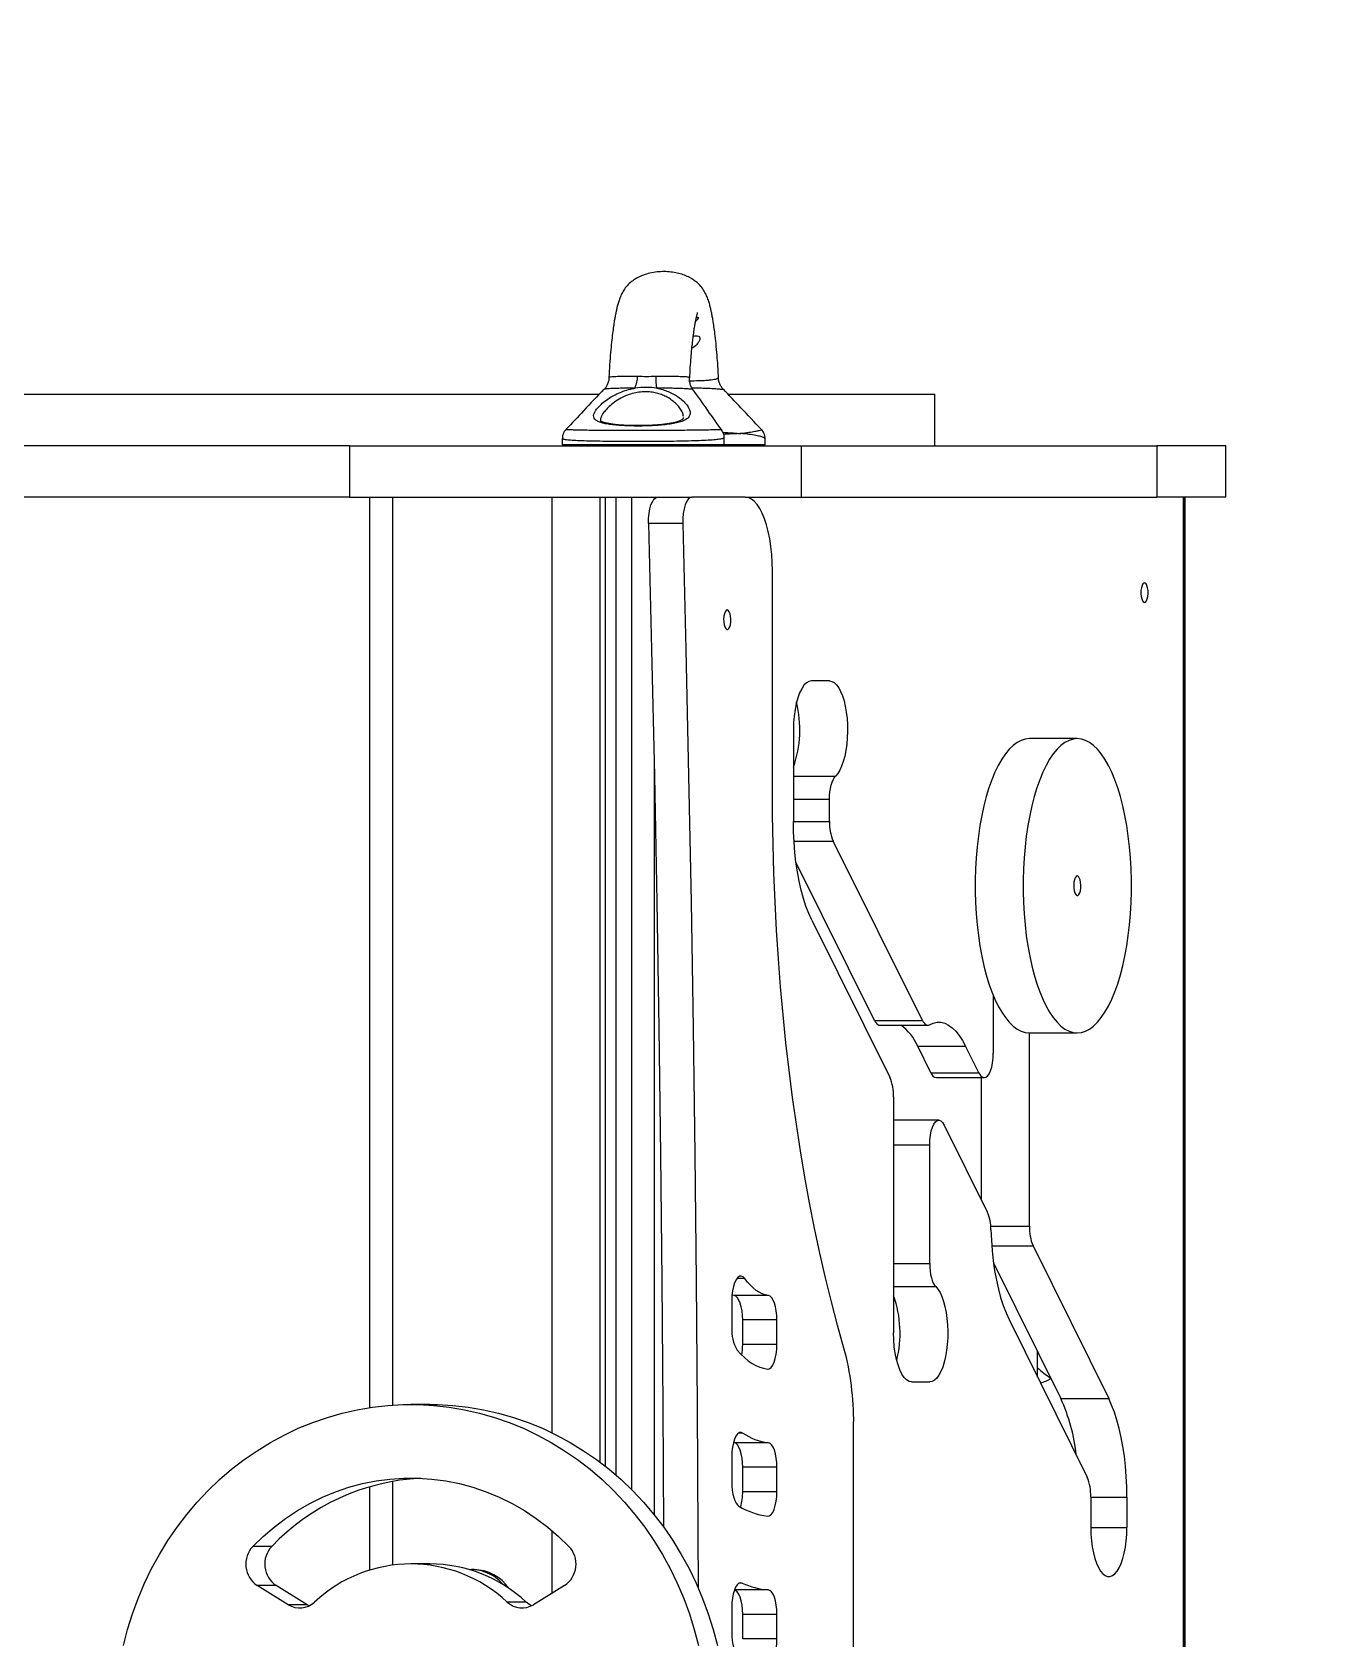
# Model space of a CAD drawing. Header units: millimetres. Extents: x -2996 to 3159, y -4250 to 2544.
# Drawn here: x 1172 to 1698, y 428 to 1083 of the extents above; entities that cross this region are included whole.
import ezdxf

# ---------------------------------------------------------------- set-up
doc = ezdxf.new("R2010")
doc.units = ezdxf.units.MM
doc.linetypes.add('HIDDEN', pattern=[1.905, 1.27, -0.635])
doc.layers.add('DIKOM_ЗОНА', color=90, linetype='Continuous')
doc.layers.add('DIKOM_ОБЪЕКТ', color=7, linetype='Continuous')

# ---------------------------------------------------------------- blocks, each defined once
blk = doc.blocks.new('A$C4cc95459')
for p, q in [((1868.09, 2296.07), (1868.09, 2296.04)), ((1588.22, 2289.42), (1831.43, 2289.42)), ((1833.33, 2291.41), (1833.28, 2291.4)), ((1869.49, 2291.36), (1869.47, 2291.37)), ((1881.84, 2291.42), (1881.87, 2291.41)), ((1883.93, 2289.42), (1968.14, 2289.42)), ((1968.14, 2268.42), (1968.14, 2289.42)), ((1865.72, 2279.74), (1865.7, 2279.94)), ((1729.55, 2268.42), (1560.3, 2268.42)), ((1729.55, 2268.42), (1729.55, 2247.42)), ((1729.55, 2268.42), (1913.72, 2268.42)), ((1816.26, 2271.35), (1816.26, 2268.92)), ((1816.26, 2268.92), (1882.26, 2268.92)), ((1882.26, 2268.92), (1882.26, 2271.75)), ((1882.26, 2268.92), (1898.97, 2268.92)), ((1898.97, 2268.92), (1898.97, 2271.36)), ((1913.72, 2268.42), (1913.72, 2247.42)), ((1913.72, 2268.42), (2058.69, 2268.42)), ((2058.69, 2268.42), (2058.69, 2247.42)), ((2086.77, 2268.42), (2058.69, 2268.42)), ((2086.77, 2247.42), (2086.77, 2268.42)), ((1729.55, 2247.42), (1560.3, 2247.42)), ((1729.55, 2247.42), (1857.22, 2247.42)), ((1737.61, 2247.42), (1737.61, 1876.14)), ((1747.09, 2247.42), (1747.09, 1877.17)), ((1812.17, 1865.82), (1812.17, 2247.42)), ((1831.64, 2247.42), (1831.64, 1853.88)), ((1833.73, 2247.42), (1833.73, 1852.27)), ((1838.15, 2247.42), (1838.15, 1848.61)), ((1844.66, 1842.55), (1844.66, 2247.42)), ((1853.75, 2247.42), (1853.75, 2246.69)), ((1857.22, 2247.42), (1869.07, 2247.42)), ((1890.88, 2247.42), (1869.07, 2247.42)), ((1890.88, 2247.42), (1913.72, 2247.42)), ((1913.72, 2247.42), (2058.69, 2247.42)), ((2086.77, 2247.42), (2058.69, 2247.42)), ((2069.45, 1247.42), (2069.45, 2247.42)), ((2069.94, 1247.42), (2069.94, 2247.42)), ((2070.19, 1247.42), (2070.19, 2247.42)), ((1865.39, 2236.72), (1851.45, 2236.72)), ((1901.92, 2129.29), (1901.92, 2217.42)), ((1925.2, 2172.49), (1917.84, 2172.49)), ((1910.48, 2152.49), (1910.48, 2115.18)), ((2026.21, 2148.94), (2006.69, 2148.94)), ((1853.75, 2137.55), (1853.75, 1832.4)), ((1910.48, 2133.64), (1927.65, 2133.64)), ((1910.48, 2124.21), (1925.2, 2124.21)), ((1925.2, 2115.18), (1925.2, 2124.21)), ((1910.48, 2115.18), (1925.2, 2115.18)), ((1910.72, 2107.14), (1926.69, 2107.14)), ((1963.07, 2034.05), (1926.69, 2107.14)), ((1943.54, 2034.05), (1911.55, 2098.33)), ((1917.94, 2074.98), (1949.84, 2010.88)), ((1991.97, 2044.22), (1991.97, 2020.69)), ((1943.54, 2034.05), (1963.07, 2034.05)), ((1945.73, 2032.09), (1965.25, 2032.09)), ((2006.69, 2028.94), (2026.21, 2028.94)), ((2006.69, 1950.12), (2006.69, 2028.94)), ((1961.18, 2023.49), (1980.7, 2023.49)), ((1966.57, 2012.65), (1961.18, 2023.49)), ((1986.1, 2012.65), (1980.7, 2023.49)), ((1966.57, 2012.65), (1986.1, 2012.65)), ((1968.76, 2010.69), (1988.28, 2010.69)), ((1987.16, 1960.76), (1987.16, 2010.69)), ((1951.33, 2002.84), (1951.33, 1906.61)), ((1969.73, 1993.34), (1951.33, 1993.34)), ((1971.92, 1991.38), (1989.53, 1956)), ((1951.33, 1983.34), (1966.05, 1983.34)), ((1966.05, 1934.9), (1966.05, 1983.34)), ((1990.94, 1950.12), (2006.69, 1950.12)), ((1991.34, 1942.1), (2008.17, 1942.1)), ((2008.17, 1942.1), (2039.01, 1879.85)), ((1951.33, 1934.9), (1966.05, 1934.9)), ((1992.05, 1935.22), (2019.48, 1879.85)), ((1890.69, 1928.74), (1887.4, 1928.74)), ((1886.33, 1921.85), (1885.45, 1922.02)), ((1900.28, 1921.85), (1886.33, 1921.85)), ((1951.33, 1925.47), (1968.51, 1925.47)), ((1885.36, 1919.8), (1885.36, 1908.76)), ((1903.76, 1911.86), (1889.82, 1911.86)), ((1889.82, 1901.85), (1889.82, 1911.86)), ((1903.76, 1901.85), (1903.76, 1911.86)), ((1998.4, 1912), (2030.23, 1847.75)), ((1903.76, 1901.85), (1889.82, 1901.85)), ((2010, 1888.58), (2010, 1898.99)), ((1958.69, 1886.61), (1966.05, 1886.61)), ((1762.28, 1877.42), (1754.55, 1877.42)), ((2019.48, 1879.85), (2039.01, 1879.85)), ((1935.05, 1625.36), (1935.05, 1869.48)), ((1886.26, 1861.83), (1886.04, 1861.85)), ((1900.21, 1861.83), (1886.26, 1861.83)), ((1889.93, 1865.75), (1888.15, 1865.75)), ((1885.36, 1856.05), (1885.36, 1845.73)), ((1903.76, 1851.83), (1889.82, 1851.83)), ((1889.82, 1841.85), (1889.82, 1851.83)), ((1903.76, 1841.85), (1903.76, 1851.83)), ((1737.61, 1843.84), (1737.61, 1809.81)), ((1747.09, 1846.08), (1747.09, 1811.92)), ((1903.76, 1841.85), (1889.82, 1841.85)), ((2031.71, 1839.7), (2031.7, 1827.26)), ((2031.71, 1839.61), (2046.43, 1839.61)), ((2046.43, 1839.61), (2046.42, 1827.17)), ((1812.17, 1800.52), (1812.17, 1825.89)), ((2031.7, 1827.17), (2046.42, 1827.17)), ((1697.84, 1819.51), (1690.11, 1819.51)), ((1762.28, 1812.42), (1754.55, 1812.42)), ((1780.31, 1810.05), (1779.21, 1810.05)), ((1704.58, 1795.76), (1691.9, 1803.64)), ((1699.63, 1803.64), (1691.9, 1803.64)), ((1712.31, 1795.76), (1699.63, 1803.64)), ((1817.19, 1803.64), (1804.51, 1795.76)), ((1889.66, 1804.57), (1888.42, 1804.57)), ((1712.31, 1795.76), (1704.58, 1795.76)), ((1713.1, 1795.33), (1712.31, 1795.76)), ((1801.55, 1796.82), (1793.82, 1796.82)), ((1900.17, 1801.82), (1886.45, 1801.82)), ((1885.36, 1794.71), (1885.36, 1784.57)), ((1903.76, 1791.82), (1889.82, 1791.82)), ((1889.82, 1781.82), (1889.82, 1791.82)), ((1903.76, 1781.82), (1903.76, 1791.82)), ((1903.76, 1781.82), (1889.82, 1781.82))]:
    blk.add_line(p, q)
at = {"flags": 128}
for points in [[(1851.45, 2236.72), (1851.47, 2238.77), (1851.65, 2240.76), (1851.97, 2242.6), (1852.43, 2244.24), (1852.99, 2245.58), (1853.65, 2246.59), (1854.37, 2247.21), (1855.12, 2247.42)], [(1869.07, 2247.42), (1868.32, 2247.21), (1867.6, 2246.59), (1866.94, 2245.58), (1866.37, 2244.24), (1865.92, 2242.6), (1865.6, 2240.76), (1865.42, 2238.77), (1865.39, 2236.72)], [(1901.92, 2217.42), (1901.86, 2220.78), (1901.65, 2224.09), (1901.3, 2227.33), (1900.83, 2230.43), (1900.23, 2233.38), (1899.52, 2236.12), (1898.69, 2238.63), (1897.77, 2240.87), (1896.76, 2242.82), (1895.67, 2244.45), (1894.53, 2245.73), (1893.34, 2246.67), (1892.12, 2247.23), (1890.88, 2247.42)], [(1851.45, 2236.72), (1852.7, 2185.28), (1853.82, 2133.83), (1854.8, 2082.35), (1855.64, 2030.85), (1856.34, 1979.34), (1856.89, 1927.81), (1857.31, 1876.28), (1857.58, 1827.38)], [(1865.39, 2236.72), (1866.65, 2185.28), (1867.77, 2133.83), (1868.75, 2082.35), (1869.58, 2030.85), (1870.28, 1979.34), (1870.84, 1927.81), (1871.26, 1876.28), (1871.54, 1824.74), (1871.62, 1802.84)], [(2053.62, 2204.42), (2054.05, 2204.6), (2054.45, 2205.11), (2054.77, 2205.92), (2054.99, 2206.96), (2055.09, 2208.12), (2055.05, 2209.31), (2054.89, 2210.42), (2054.62, 2211.35), (2054.26, 2212.02), (2053.84, 2212.37), (2053.4, 2212.37), (2052.98, 2212.02), (2052.62, 2211.35), (2052.34, 2210.42), (2052.18, 2209.31), (2052.15, 2208.12), (2052.25, 2206.96), (2052.47, 2205.92), (2052.79, 2205.11), (2053.18, 2204.6), (2053.62, 2204.42)], [(1883.52, 2201.42), (1883.09, 2201.24), (1882.69, 2200.72), (1882.37, 2199.91), (1882.15, 2198.88), (1882.05, 2197.72), (1882.08, 2196.53), (1882.24, 2195.42), (1882.52, 2194.49), (1882.88, 2193.81), (1883.3, 2193.46), (1883.74, 2193.46), (1884.16, 2193.81), (1884.52, 2194.49), (1884.8, 2195.42), (1884.96, 2196.53), (1884.99, 2197.72), (1884.89, 2198.88), (1884.67, 2199.91), (1884.35, 2200.72), (1883.95, 2201.24), (1883.52, 2201.42)], [(1917.84, 2172.49), (1916.79, 2172.29), (1915.76, 2171.68), (1914.78, 2170.69), (1913.86, 2169.32), (1913.02, 2167.61), (1912.27, 2165.59), (1911.64, 2163.31), (1911.14, 2160.8), (1910.77, 2158.13), (1910.55, 2155.34), (1910.48, 2152.49)], [(1925.2, 2172.49), (1926.18, 2172.31), (1927.14, 2171.78), (1928.07, 2170.91), (1928.94, 2169.71), (1929.75, 2168.21), (1930.48, 2166.42), (1931.12, 2164.39), (1931.65, 2162.14), (1932.06, 2159.73), (1932.36, 2157.18), (1932.52, 2154.55), (1932.56, 2151.89), (1932.46, 2149.23), (1932.24, 2146.64), (1931.89, 2144.15), (1931.42, 2141.8), (1930.84, 2139.65), (1930.16, 2137.72), (1929.4, 2136.06), (1928.55, 2134.69), (1927.65, 2133.64)], [(2006.69, 2148.94), (2005, 2148.76), (2003.32, 2148.23), (2001.66, 2147.36), (2000.03, 2146.14), (1998.43, 2144.59), (1996.89, 2142.71), (1995.4, 2140.51), (1993.98, 2138.01), (1992.64, 2135.23), (1991.37, 2132.17), (1990.2, 2128.86), (1989.12, 2125.31), (1988.15, 2121.55), (1987.29, 2117.6), (1986.54, 2113.48), (1985.9, 2109.22), (1985.39, 2104.84), (1985.01, 2100.36), (1984.75, 2095.82), (1984.62, 2091.24), (1984.62, 2086.64), (1984.75, 2082.06), (1985.01, 2077.51), (1985.39, 2073.04), (1985.9, 2068.66), (1986.54, 2064.39), (1987.29, 2060.27), (1988.15, 2056.32), (1989.12, 2052.56), (1990.2, 2049.02), (1991.37, 2045.71), (1992.64, 2042.65), (1993.98, 2039.86), (1995.4, 2037.36), (1996.89, 2035.17), (1998.43, 2033.29), (2000.03, 2031.73), (2001.66, 2030.52), (2003.32, 2029.64), (2005, 2029.11), (2006.69, 2028.94)], [(2026.21, 2148.94), (2024.52, 2148.76), (2022.84, 2148.23), (2021.18, 2147.36), (2019.55, 2146.14), (2017.96, 2144.59), (2016.42, 2142.71), (2014.93, 2140.51), (2013.51, 2138.01), (2012.16, 2135.23), (2010.9, 2132.17), (2009.73, 2128.86), (2008.65, 2125.31), (2007.68, 2121.55), (2006.81, 2117.6), (2006.06, 2113.48), (2005.43, 2109.22), (2004.92, 2104.84), (2004.53, 2100.36), (2004.28, 2095.82), (2004.15, 2091.24), (2004.15, 2086.64), (2004.28, 2082.06), (2004.53, 2077.51), (2004.92, 2073.04), (2005.43, 2068.66), (2006.06, 2064.39), (2006.81, 2060.27), (2007.68, 2056.32), (2008.65, 2052.56), (2009.73, 2049.02), (2010.9, 2045.71), (2012.16, 2042.65), (2013.51, 2039.86), (2014.93, 2037.36), (2016.42, 2035.17), (2017.96, 2033.29), (2019.55, 2031.73), (2021.18, 2030.52), (2022.84, 2029.64), (2024.52, 2029.11), (2026.21, 2028.94), (2027.91, 2029.11), (2029.59, 2029.64), (2031.25, 2030.52), (2032.88, 2031.73), (2034.47, 2033.29), (2036.01, 2035.17), (2037.5, 2037.36), (2038.92, 2039.86), (2040.27, 2042.65), (2041.53, 2045.71), (2042.7, 2049.02), (2043.78, 2052.56), (2044.75, 2056.32), (2045.62, 2060.27), (2046.37, 2064.39), (2047, 2068.66), (2047.51, 2073.04), (2047.9, 2077.51), (2048.15, 2082.06), (2048.28, 2086.64), (2048.28, 2091.24), (2048.15, 2095.82), (2047.9, 2100.36), (2047.51, 2104.84), (2047, 2109.22), (2046.37, 2113.48), (2045.62, 2117.6), (2044.75, 2121.55), (2043.78, 2125.31), (2042.7, 2128.86), (2041.53, 2132.17), (2040.27, 2135.23), (2038.92, 2138.01), (2037.5, 2140.51), (2036.01, 2142.71), (2034.47, 2144.59), (2032.88, 2146.14), (2031.25, 2147.36), (2029.59, 2148.23), (2027.91, 2148.76), (2026.21, 2148.94)], [(1925.2, 2124.21), (1925.24, 2125.74), (1925.37, 2127.24), (1925.58, 2128.66), (1925.87, 2129.98), (1926.24, 2131.17), (1926.66, 2132.18), (1927.14, 2133.01), (1927.65, 2133.64)], [(1931.11, 1900.41), (1928.49, 1909.75), (1925.98, 1919.32), (1923.58, 1929.1), (1921.3, 1939.08), (1919.13, 1949.26), (1917.09, 1959.61), (1915.17, 1970.14), (1913.37, 1980.83), (1911.7, 1991.66), (1910.15, 2002.64), (1908.74, 2013.74), (1907.45, 2024.96), (1906.3, 2036.29), (1905.28, 2047.7), (1904.39, 2059.21), (1903.64, 2070.78), (1903.02, 2082.41), (1902.54, 2094.09), (1902.2, 2105.8), (1901.99, 2117.54), (1901.92, 2129.29)], [(1917.94, 2074.98), (1916.72, 2077.65), (1915.59, 2080.58), (1914.56, 2083.77), (1913.63, 2087.18), (1912.81, 2090.8), (1912.11, 2094.59), (1911.53, 2098.52), (1911.07, 2102.58), (1910.74, 2106.73), (1910.54, 2110.94), (1910.48, 2115.18)], [(2026.21, 2092.94), (2025.78, 2092.76), (2025.39, 2092.24), (2025.06, 2091.43), (2024.84, 2090.4), (2024.75, 2089.24), (2024.78, 2088.05), (2024.94, 2086.94), (2025.21, 2086.01), (2025.58, 2085.33), (2026, 2084.98), (2026.43, 2084.98), (2026.85, 2085.33), (2027.22, 2086.01), (2027.49, 2086.94), (2027.65, 2088.05), (2027.68, 2089.24), (2027.59, 2090.4), (2027.37, 2091.43), (2027.04, 2092.24), (2026.65, 2092.76), (2026.21, 2092.94)], [(1943.54, 2034.05), (1943.86, 2033.48), (1944.2, 2032.99), (1944.56, 2032.61), (1944.94, 2032.33), (1945.32, 2032.16), (1945.7, 2032.09), (1945.73, 2032.09)], [(1963.07, 2034.05), (1963.39, 2033.48), (1963.73, 2032.99), (1964.09, 2032.61), (1964.46, 2032.33), (1964.84, 2032.16), (1965.23, 2032.09), (1965.61, 2032.14), (1966, 2032.3)], [(1966, 2032.3), (1967.53, 2032.97), (1969.07, 2033.3), (1970.62, 2033.27), (1972.17, 2032.88), (1973.7, 2032.15), (1975.19, 2031.07), (1976.66, 2029.65), (1978.07, 2027.91), (1979.42, 2025.85), (1980.7, 2023.49)], [(1986.1, 2012.65), (1986.73, 2011.63), (1987.43, 2010.97), (1988.16, 2010.7), (1988.89, 2010.83), (1989.6, 2011.36), (1990.26, 2012.26), (1990.84, 2013.5), (1991.32, 2015.03), (1991.67, 2016.79), (1991.89, 2018.7), (1991.97, 2020.69)], [(1966.05, 1983.34), (1966.13, 1985.33), (1966.35, 1987.25), (1966.7, 1989), (1967.18, 1990.53), (1967.76, 1991.77), (1968.41, 1992.68), (1969.13, 1993.2), (1969.86, 1993.34), (1970.59, 1993.07), (1971.29, 1992.41), (1971.92, 1991.38)], [(1991.01, 1948.66), (1991.19, 1944.38), (1991.51, 1940.15), (1991.95, 1936.02), (1992.53, 1932), (1993.23, 1928.14), (1994.05, 1924.45), (1994.98, 1920.97), (1996.02, 1917.72), (1997.16, 1914.72), (1998.4, 1912)], [(1966.05, 1934.9), (1966.1, 1933.36), (1966.23, 1931.87), (1966.44, 1930.44), (1966.73, 1929.12), (1967.09, 1927.94), (1967.51, 1926.92), (1967.99, 1926.09), (1968.51, 1925.47)], [(1890.69, 1928.74), (1889.99, 1929.46), (1889.25, 1929.78), (1888.5, 1929.69), (1887.78, 1929.19), (1887.11, 1928.3), (1886.51, 1927.07), (1886.02, 1925.53), (1885.66, 1923.75), (1885.44, 1921.82), (1885.36, 1919.8)], [(1900.28, 1921.85), (1899.04, 1922.12), (1897.8, 1922.56), (1896.57, 1923.17), (1895.35, 1923.95), (1894.15, 1924.91), (1892.98, 1926.02), (1891.82, 1927.3), (1890.69, 1928.74)], [(1889.82, 1911.86), (1889.75, 1913.75), (1889.56, 1915.57), (1889.24, 1917.25), (1888.81, 1918.74), (1888.28, 1919.99), (1887.68, 1920.94), (1887.02, 1921.57), (1886.33, 1921.85)], [(1903.76, 1911.86), (1903.7, 1913.75), (1903.5, 1915.57), (1903.19, 1917.25), (1902.76, 1918.74), (1902.23, 1919.99), (1901.63, 1920.94), (1900.97, 1921.57), (1900.28, 1921.85)], [(1968.51, 1925.47), (1969.41, 1924.41), (1970.25, 1923.04), (1971.02, 1921.38), (1971.7, 1919.46), (1972.28, 1917.3), (1972.74, 1914.96), (1973.09, 1912.47), (1973.32, 1909.87), (1973.41, 1907.22), (1973.38, 1904.55), (1973.21, 1901.92), (1972.92, 1899.38), (1972.5, 1896.96), (1971.97, 1894.72), (1971.34, 1892.69), (1970.61, 1890.9), (1969.8, 1889.39), (1968.92, 1888.19), (1967.99, 1887.32), (1967.03, 1886.79), (1966.05, 1886.61)], [(1899.93, 1891.86), (1900.67, 1891.98), (1901.38, 1892.5), (1902.05, 1893.4), (1902.63, 1894.64), (1903.11, 1896.17), (1903.47, 1897.93), (1903.69, 1899.85), (1903.76, 1901.85)], [(1958.69, 1886.61), (1957.64, 1886.82), (1956.62, 1887.42), (1955.63, 1888.42), (1954.71, 1889.79), (1953.87, 1891.5), (1953.13, 1893.52), (1952.5, 1895.8), (1951.99, 1898.3), (1951.63, 1900.98), (1951.4, 1903.77), (1951.33, 1906.61)], [(1887.57, 1899.59), (1889.05, 1897.95), (1890.55, 1896.5), (1892.08, 1895.25), (1893.62, 1894.18), (1895.18, 1893.3), (1896.75, 1892.63), (1898.34, 1892.15), (1899.93, 1891.86)], [(1637.33, 1779.16), (1639.02, 1785.66), (1641.02, 1792.06), (1643.33, 1798.33), (1645.94, 1804.47), (1648.84, 1810.46), (1652.02, 1816.28), (1655.48, 1821.91), (1659.21, 1827.34), (1663.2, 1832.55), (1667.43, 1837.53), (1671.9, 1842.28), (1676.58, 1846.76), (1681.48, 1850.98), (1686.58, 1854.92), (1691.86, 1858.57), (1697.31, 1861.92), (1702.91, 1864.96), (1708.65, 1867.68), (1714.52, 1870.08), (1720.49, 1872.15), (1726.56, 1873.88), (1732.7, 1875.28), (1738.9, 1876.32), (1745.14, 1877.02), (1751.41, 1877.37), (1757.68, 1877.37), (1763.95, 1877.02), (1770.19, 1876.32), (1776.39, 1875.28), (1782.53, 1873.88), (1788.6, 1872.15), (1794.57, 1870.08), (1800.44, 1867.68), (1806.18, 1864.96), (1811.78, 1861.92), (1817.23, 1858.57), (1822.51, 1854.92), (1827.61, 1850.98), (1832.51, 1846.76), (1837.2, 1842.28), (1841.66, 1837.53), (1845.9, 1832.55), (1849.88, 1827.34), (1853.61, 1821.91), (1857.07, 1816.28), (1860.26, 1810.46), (1863.16, 1804.47), (1865.76, 1798.33), (1868.07, 1792.06), (1870.07, 1785.66), (1871.76, 1779.16)], [(1762.28, 1877.42), (1765.41, 1877.37), (1771.68, 1877.02), (1777.92, 1876.32), (1784.12, 1875.28), (1790.26, 1873.88), (1796.33, 1872.15), (1802.3, 1870.08), (1808.17, 1867.68), (1813.91, 1864.96), (1819.51, 1861.92), (1824.96, 1858.57), (1830.24, 1854.92), (1835.34, 1850.98), (1840.24, 1846.76), (1844.93, 1842.28), (1849.39, 1837.53), (1853.63, 1832.55), (1857.61, 1827.34), (1861.34, 1821.91), (1864.8, 1816.28), (1867.99, 1810.46), (1870.89, 1804.47), (1873.49, 1798.33), (1875.8, 1792.06), (1877.8, 1785.66), (1879.49, 1779.16)], [(2046.43, 1839.61), (2046.37, 1843.85), (2046.18, 1848.06), (2045.85, 1852.21), (2045.4, 1856.27), (2044.82, 1860.21), (2044.12, 1864), (2043.3, 1867.62), (2042.38, 1871.04), (2041.35, 1874.23), (2040.22, 1877.18), (2039.01, 1879.85)], [(1889.93, 1865.75), (1889.2, 1866.04), (1888.46, 1865.92), (1887.74, 1865.41), (1887.08, 1864.51), (1886.5, 1863.27), (1886.01, 1861.74), (1885.66, 1859.98), (1885.44, 1858.05), (1885.36, 1856.05)], [(1889.82, 1851.83), (1889.75, 1853.74), (1889.55, 1855.58), (1889.22, 1857.28), (1888.78, 1858.78), (1888.25, 1860.03), (1887.63, 1860.97), (1886.96, 1861.58), (1886.26, 1861.83)], [(1903.76, 1851.83), (1903.7, 1853.74), (1903.5, 1855.58), (1903.17, 1857.28), (1902.73, 1858.78), (1902.19, 1860.03), (1901.58, 1860.97), (1900.91, 1861.58), (1900.21, 1861.83)], [(1690.11, 1819.51), (1694.33, 1823.61), (1698.78, 1827.44), (1703.44, 1830.96), (1708.29, 1834.17), (1713.32, 1837.05), (1718.5, 1839.6), (1723.81, 1841.8), (1729.24, 1843.64), (1734.76, 1845.13), (1740.36, 1846.25), (1746.02, 1847), (1751.7, 1847.37), (1757.39, 1847.37), (1763.08, 1847), (1768.73, 1846.25), (1774.33, 1845.13), (1779.85, 1843.64), (1785.28, 1841.8), (1790.6, 1839.6), (1795.78, 1837.05), (1800.8, 1834.17), (1805.65, 1830.96), (1810.31, 1827.44), (1814.76, 1823.61), (1818.99, 1819.51)], [(1885.36, 1845.73), (1885.41, 1844.04), (1885.57, 1842.4), (1885.83, 1840.86), (1886.18, 1839.45), (1886.61, 1838.23), (1887.11, 1837.22), (1887.66, 1836.46), (1888.26, 1835.96)], [(1899.92, 1831.86), (1900.66, 1831.98), (1901.38, 1832.49), (1902.05, 1833.39), (1902.63, 1834.63), (1903.11, 1836.16), (1903.47, 1837.92), (1903.69, 1839.85), (1903.76, 1841.85)], [(2031.7, 1827.26), (2031.77, 1824.54), (2031.97, 1821.86), (2032.3, 1819.29), (2032.76, 1816.86), (2033.34, 1814.63), (2034.03, 1812.63), (2034.8, 1810.9), (2035.66, 1809.48), (2036.58, 1808.38), (2037.55, 1807.64), (2038.54, 1807.26), (2039.55, 1807.26), (2040.54, 1807.62), (2041.51, 1808.35), (2042.43, 1809.44), (2043.29, 1810.85), (2044.07, 1812.57), (2044.76, 1814.56), (2045.34, 1816.78), (2045.81, 1819.2), (2046.15, 1821.77), (2046.35, 1824.45), (2046.42, 1827.17)], [(1889.66, 1804.57), (1888.95, 1804.71), (1888.24, 1804.47), (1887.57, 1803.88), (1886.95, 1802.94), (1886.41, 1801.69), (1885.96, 1800.19), (1885.63, 1798.48), (1885.43, 1796.63), (1885.36, 1794.71)], [(1803.73, 1795.33), (1802.7, 1795.92), (1801.55, 1796.82)], [(1889.82, 1791.82), (1889.75, 1793.74), (1889.55, 1795.59), (1889.22, 1797.3), (1888.77, 1798.81), (1888.23, 1800.05), (1887.61, 1800.99), (1886.93, 1801.59), (1886.44, 1801.79)], [(1903.76, 1791.82), (1903.7, 1793.74), (1903.49, 1795.59), (1903.16, 1797.3), (1902.72, 1798.81), (1902.17, 1800.05), (1901.55, 1800.99), (1900.88, 1801.59), (1900.17, 1801.82)], [(1885.36, 1784.57), (1885.42, 1782.81), (1885.59, 1781.11), (1885.86, 1779.52), (1886.24, 1778.08), (1886.7, 1776.85), (1887.24, 1775.85), (1887.83, 1775.13), (1888.46, 1774.69)], [(1900, 1771.82), (1900.73, 1771.98), (1901.43, 1772.52), (1902.09, 1773.43), (1902.66, 1774.67), (1903.13, 1776.19), (1903.48, 1777.94), (1903.69, 1779.84), (1903.76, 1781.82)]]:
    blk.add_lwpolyline(points, dxfattribs=at)
for centre, radius, start, end in [((1833.28, 2297.56), 13.78, 335.67564, 356.60931), ((1894.91, 2297.02), 40.53, 180.39433, 187.28326), ((1816.76, 2268.92), 0.5, 180, 270), ((1881.76, 2268.92), 0.5, 270, 0), ((1898.47, 2268.92), 0.5, 270, 0), ((1867.2, 2152.67), 45.91, 340.47959, 13.97531), ((1944.37, 2114.58), 19.18, 178.20313, 202.82403), ((1941.9, 2015.08), 21.03, 23.56987, 54.00972), ((1969.17, 2013.35), 2.69, 195.01612, 261.29576), ((1932.16, 2003.44), 19.18, 358.2031, 22.82399), ((1972.55, 1948.75), 18.47, 359.71274, 23.12229), ((2025.89, 1949.53), 19.21, 178.21782, 202.75179), ((1908.06, 1906.43), 45.91, 346.0243, 19.52075), ((1901.06, 1907.69), 15.73, 176.12306, 211.01836), ((1865.11, 1901.74), 24.71, 350.19615, 0.25437), ((1821.04, 1870.66), 114.02, 359.40815, 15.12514), ((2031.64, 1915.1), 31.42, 226.46076, 238.70127), ((2004.45, 1906.96), 21.89, 287.98877, 300.12528), ((1951.57, 1848.82), 74.67, 6.00079, 24.55279), ((1902.65, 1883.62), 21.93, 234.566, 263.62088), ((1762.99, 1757.53), 89.92, 92.91542, 136.42819), ((1867.69, 1841.54), 22.13, 344.27317, 0.81378), ((2012.49, 1840.31), 19.23, 358.17021, 22.74177), ((1903.77, 1861.46), 29.85, 238.69456, 262.59538), ((1697.63, 1812.32), 10.4, 136.32426, 236.58261), ((1705.36, 1812.32), 10.4, 136.32341, 236.58346), ((1811.47, 1812.32), 10.4, 303.36622, 43.72691), ((1754.55, 1754.96), 57.4, 46.82518, 133.17482), ((1761.98, 1754.43), 57.99, 46.97538, 89.71011), ((1779.19, 1793.4), 16.65, 62.88572, 92.3683), ((1780.14, 1792.79), 17.26, 34.00721, 89.43147), ((1778.65, 1792.37), 17.81, 40.15824, 62.84379), ((1902.26, 1831.28), 29.53, 244.73876, 265.94361), ((1709.24, 1803.23), 8.8, 238.04342, 313.27545), ((1799.85, 1803.23), 8.8, 226.72471, 301.95649)]:
    blk.add_arc(centre, radius, start, end)
for points, knots in [([(1879.97, 2296.23), (1879.95, 2296.51), (1879.86, 2298.59), (1879.62, 2302.05), (1879.26, 2306.81), (1878.85, 2311.04), (1878.43, 2314.69), (1878.03, 2317.53), (1877.69, 2319.73), (1877.38, 2321.44), (1877.1, 2322.87), (1876.77, 2324.36), (1876.35, 2326.01), (1875.8, 2327.82), (1875.14, 2329.57), (1874.26, 2331.36), (1872.91, 2333.33), (1871.11, 2335.11), (1869.08, 2336.5), (1867.18, 2337.5), (1864.97, 2338.35), (1862.51, 2338.98), (1859.85, 2339.37), (1857.02, 2339.46), (1854.15, 2339.24), (1851.35, 2338.68), (1848.86, 2337.85), (1846.86, 2336.9), (1845.3, 2335.95), (1843.66, 2334.69), (1842.16, 2333.11), (1840.95, 2331.31), (1840.1, 2329.58), (1839.53, 2328.07), (1839.13, 2326.82), (1838.88, 2325.96), (1838.66, 2325.14), (1838.47, 2324.38), (1838.31, 2323.67), (1838.17, 2323.01), (1838.01, 2322.24), (1837.81, 2321.2), (1837.54, 2319.68), (1837.21, 2317.6), (1836.84, 2314.9), (1836.44, 2311.53), (1836.03, 2307.48), (1835.66, 2302.73), (1835.4, 2298.94), (1835.29, 2296.63), (1835.27, 2296.25)], [0, 0, 0, 0, 0.005245, 0.039241, 0.071834, 0.110289, 0.143153, 0.171243, 0.195664, 0.215819, 0.23228, 0.249922, 0.272979, 0.298846, 0.32764, 0.356535, 0.383905, 0.41078, 0.424682, 0.439328, 0.454532, 0.470089, 0.48592, 0.502192, 0.519229, 0.536583, 0.552729, 0.566643, 0.578892, 0.590794, 0.615361, 0.642206, 0.671966, 0.70121, 0.714257, 0.726293, 0.737346, 0.747447, 0.756624, 0.764905, 0.773214, 0.786412, 0.804955, 0.828391, 0.856094, 0.887292, 0.921128, 0.956648, 0.99298, 1, 1, 1, 1]), ([(1868.21, 2296.04), (1868.29, 2297.52), (1868.46, 2300.46), (1868.76, 2304.36), (1869.06, 2307.76), (1869.36, 2310.59), (1869.67, 2313.22), (1870, 2315.56), (1870.32, 2317.56), (1870.6, 2319.06), (1870.87, 2320.37), (1871.13, 2321.51), (1871.39, 2322.47), (1871.41, 2322.67), (1871.42, 2322.77)], [0, 0, 0, 0, 0.093545, 0.186374, 0.273872, 0.35388, 0.424343, 0.516779, 0.596297, 0.660734, 0.716712, 0.801377, 0.898416, 1, 1, 1, 1]), ([(1870.94, 2320.65), (1871.01, 2320.68), (1871.41, 2320.87), (1871.6, 2320.85), (1871.75, 2320.66), (1871.6, 2320.26), (1871.17, 2319.65), (1870.83, 2319.29), (1870.6, 2319.05)], [0, 0, 0, 0, 0.051355, 0.306791, 0.404409, 0.698322, 0.801542, 1, 1, 1, 1]), ([(1869.67, 2313.14), (1870.26, 2313.19), (1871.3, 2313.27), (1872, 2313.03), (1872.4, 2312.62), (1872.47, 2312.18), (1872.27, 2311.38), (1871.93, 2310.72), (1871.02, 2309.58), (1870.18, 2308.71), (1869.25, 2308.24), (1869.11, 2308.17)], [0, 0, 0, 0, 0.181701, 0.318345, 0.361861, 0.508373, 0.544245, 0.698246, 0.747556, 0.963128, 1, 1, 1, 1]), ([(1835.31, 2296.23), (1835.28, 2295.84), (1835.24, 2294.94), (1834.81, 2293.61), (1834.17, 2292.4), (1833.63, 2291.67), (1833.36, 2291.42), (1833.34, 2291.4)], [0, 0, 0, 0, 0.205506, 0.476317, 0.732443, 0.973604, 1, 1, 1, 1]), ([(1835.35, 2296.23), (1835.35, 2296.31), (1835.35, 2296.51), (1836.51, 2296.66), (1838.37, 2296.71), (1840.56, 2296.73), (1843.27, 2296.74), (1845.54, 2296.74), (1847.04, 2296.74)], [0, 0, 0, 0, 0.112125, 0.277528, 0.479362, 0.611614, 0.74399, 1, 1, 1, 1]), ([(1847.04, 2296.74), (1848.23, 2296.72), (1850.64, 2296.67), (1853.12, 2296.72), (1854.38, 2296.74)], [0, 0, 0, 0, 0.492439, 1, 1, 1, 1]), ([(1854.38, 2296.74), (1855.75, 2296.74), (1857.94, 2296.74), (1860.78, 2296.73), (1862.74, 2296.72), (1864.37, 2296.7), (1865.7, 2296.66), (1867.12, 2296.56), (1868.12, 2296.37), (1868.1, 2296.14), (1868.09, 2296.07)], [0, 0, 0, 0, 0.211389, 0.337792, 0.464085, 0.551928, 0.649576, 0.747121, 0.920101, 1, 1, 1, 1]), ([(1869.51, 2291.39), (1869.3, 2291.7), (1868.81, 2292.41), (1868.31, 2293.79), (1868.07, 2295.09), (1868.13, 2295.83), (1868.15, 2296.07)], [0, 0, 0, 0, 0.237847, 0.550079, 0.858227, 1, 1, 1, 1]), ([(1868.19, 2294.91), (1868.2, 2294.91), (1869.46, 2294.91), (1871.51, 2294.96), (1874.22, 2295.06), (1876.68, 2295.24), (1878.77, 2295.56), (1879.94, 2295.99), (1879.87, 2296.18), (1879.85, 2296.23)], [0, 0, 0, 0, 0.002375, 0.215405, 0.364767, 0.518034, 0.731721, 0.919937, 1, 1, 1, 1]), ([(1881.88, 2291.46), (1881.81, 2291.52), (1881.48, 2291.84), (1880.9, 2292.67), (1880.29, 2293.96), (1879.93, 2295.21), (1879.92, 2295.99), (1879.92, 2296.23)], [0, 0, 0, 0, 0.0651213, 0.3164914, 0.5777182, 0.8677339, 1, 1, 1, 1]), ([(1833.25, 2291.43), (1830.5, 2288.51), (1825.27, 2282.97), (1820.16, 2277.55), (1817.75, 2274.99)], [0, 0, 0, 0, 0.526478, 1, 1, 1, 1]), ([(1854.7, 2291.88), (1854.95, 2291.84), (1856.02, 2291.64), (1857.85, 2291.14), (1860.12, 2290.28), (1862.24, 2289.18), (1864.24, 2287.83), (1865.99, 2286.28), (1867.39, 2284.59), (1868.27, 2282.93), (1868.42, 2281.87), (1868.29, 2280.93), (1867.93, 2280.07), (1866.76, 2279.07), (1865.02, 2278.28), (1862.89, 2277.68), (1860.34, 2277.22), (1857.54, 2276.88), (1854.47, 2276.63), (1851.28, 2276.49), (1848.01, 2276.42), (1844.79, 2276.44), (1841.65, 2276.54), (1838.73, 2276.72), (1836.06, 2276.99), (1833.76, 2277.37), (1831.85, 2277.86), (1830.4, 2278.47), (1829.44, 2279.23), (1828.99, 2280.14), (1829.05, 2281.23), (1829.49, 2282.18), (1830.19, 2283.25), (1831.18, 2284.43), (1833.05, 2286.15), (1835.5, 2287.93), (1838.25, 2289.49), (1841.14, 2290.7), (1843.61, 2291.46), (1845.23, 2291.77), (1845.84, 2291.88)], [0, 0, 0, 0, 0.00675, 0.029116, 0.051962, 0.077005, 0.102535, 0.132458, 0.163116, 0.19573, 0.229494, 0.231278, 0.262553, 0.294993, 0.323604, 0.353117, 0.380703, 0.409092, 0.436357, 0.464393, 0.49154, 0.519446, 0.546535, 0.574376, 0.601414, 0.629204, 0.656211, 0.683972, 0.711046, 0.738881, 0.766448, 0.794782, 0.802351, 0.832955, 0.864443, 0.897607, 0.931789, 0.95761, 0.984074, 1, 1, 1, 1]), ([(1865.65, 2280.29), (1865.63, 2280.59), (1865.58, 2281.38), (1864.86, 2282.82), (1863.68, 2284.49), (1862.19, 2286.01), (1860.48, 2287.36), (1858.69, 2288.44), (1856.73, 2289.3), (1854.66, 2289.94), (1852.43, 2290.34), (1850, 2290.47), (1847.46, 2290.28), (1845.7, 2289.93), (1843.97, 2289.46), (1842.28, 2288.87), (1839.8, 2287.67), (1837.43, 2286.14), (1835.34, 2284.39), (1833.7, 2282.68), (1832.82, 2281.5), (1832.2, 2280.43), (1831.8, 2279.59), (1831.79, 2278.97), (1831.79, 2278.7)], [0, 0, 0, 0, 0.036553, 0.098635, 0.155119, 0.211599, 0.257892, 0.304151, 0.344763, 0.385344, 0.426272, 0.467184, 0.512667, 0.558181, 0.561205, 0.608338, 0.655525, 0.717708, 0.779948, 0.838099, 0.896224, 0.910377, 0.962306, 1, 1, 1, 1]), ([(1845.84, 2291.88), (1844.93, 2291.88), (1843.11, 2291.87), (1840.52, 2291.83), (1838.09, 2291.78), (1836.13, 2291.7), (1834.7, 2291.61), (1833.59, 2291.51), (1833.42, 2291.45), (1833.33, 2291.41)], [0, 0, 0, 0, 0.149666, 0.301725, 0.455238, 0.613162, 0.728018, 0.84653, 1, 1, 1, 1]), ([(1854.7, 2291.88), (1853.39, 2292.03), (1850.47, 2292.35), (1847.48, 2292.05), (1845.84, 2291.88)], [0, 0, 0, 0, 0.448864, 1, 1, 1, 1]), ([(1869.47, 2291.37), (1869.46, 2291.37), (1869.42, 2291.39), (1868.94, 2291.45), (1868.1, 2291.53), (1867.21, 2291.6), (1865.97, 2291.67), (1864.24, 2291.74), (1861.87, 2291.8), (1858.71, 2291.86), (1856.36, 2291.87), (1854.7, 2291.88)], [0, 0, 0, 0, 0.061387, 0.158181, 0.247552, 0.339752, 0.373685, 0.514397, 0.660874, 0.75982, 1, 1, 1, 1]), ([(1881.87, 2291.41), (1881.92, 2291.4), (1882.13, 2291.34), (1881.28, 2291.35), (1879.43, 2291.5), (1876.88, 2291.68), (1874.24, 2291.78), (1871.81, 2291.84), (1870.07, 2291.85), (1869.21, 2291.86)], [0, 0, 0, 0, 0.048804, 0.213644, 0.403171, 0.604703, 0.736111, 0.87051, 1, 1, 1, 1]), ([(1881.26, 2274.83), (1879.37, 2277.48), (1875.34, 2283.14), (1871.54, 2288.51), (1869.51, 2291.38)], [0, 0, 0, 0, 0.467595, 1, 1, 1, 1]), ([(1897.47, 2275), (1894.66, 2277.97), (1889.4, 2283.54), (1884.31, 2288.95), (1881.93, 2291.47)], [0, 0, 0, 0, 0.533981, 1, 1, 1, 1]), ([(1817.76, 2274.99), (1817.73, 2274.97), (1817.5, 2274.76), (1817.05, 2274.15), (1816.55, 2273.16), (1816.27, 2272.19), (1816.29, 2271.57), (1816.3, 2271.35)], [0, 0, 0, 0, 0.025027, 0.294758, 0.568774, 0.848062, 1, 1, 1, 1]), ([(1817.81, 2274.93), (1817.79, 2274.95), (1817.74, 2275), (1818.53, 2274.99), (1820.09, 2274.96), (1822.45, 2274.9), (1825.44, 2274.84), (1829.05, 2274.79), (1833.15, 2274.75), (1837.68, 2274.72), (1842.29, 2274.7), (1847.06, 2274.7), (1851.89, 2274.71), (1856.87, 2274.73), (1861.66, 2274.76), (1866.15, 2274.8), (1870.22, 2274.86), (1873.79, 2274.91), (1876.74, 2274.96), (1879.07, 2275), (1880.56, 2274.97), (1881.3, 2274.92), (1881.21, 2274.81), (1881.2, 2274.79)], [0, 0, 0, 0, 0.0219801, 0.0745287, 0.1270729, 0.1783781, 0.2296757, 0.2803692, 0.3310572, 0.3814426, 0.4318248, 0.475886, 0.5261938, 0.5765031, 0.6270139, 0.6775288, 0.7284842, 0.7794466, 0.831204, 0.8829685, 0.9362259, 0.9894718, 1, 1, 1, 1]), ([(1865.74, 2279.82), (1865.73, 2279.78), (1865.71, 2279.67), (1865.63, 2279.5), (1865.35, 2279.18), (1864.82, 2278.82), (1863.99, 2278.43), (1862.86, 2278.05), (1861.46, 2277.7), (1859.8, 2277.39), (1857.91, 2277.13), (1855.83, 2276.92), (1853.6, 2276.76), (1851.27, 2276.65), (1848.89, 2276.59), (1846.5, 2276.58), (1844.15, 2276.61), (1841.88, 2276.7), (1839.74, 2276.84), (1837.77, 2277.02), (1836.02, 2277.26), (1834.53, 2277.54), (1833.34, 2277.85), (1832.46, 2278.19), (1831.94, 2278.49), (1831.74, 2278.7), (1831.74, 2278.71), (1831.74, 2278.71), (1831.74, 2278.71)], [0, 0, 0, 0, 0.021553, 0.064103, 0.101259, 0.135133, 0.171376, 0.20815, 0.246459, 0.285585, 0.325543, 0.366324, 0.40727, 0.448758, 0.490188, 0.531699, 0.573416, 0.614752, 0.656227, 0.69713, 0.737671, 0.777621, 0.81594, 0.853752, 0.889483, 0.924035, 0.960775, 1, 1, 1, 1]), ([(1882.23, 2271.74), (1882.24, 2271.84), (1882.29, 2272.35), (1882.07, 2273.22), (1881.71, 2274.17), (1881.38, 2274.63), (1881.24, 2274.82)], [0, 0, 0, 0, 0.0847241, 0.4441341, 0.7772191, 1, 1, 1, 1]), ([(1881.79, 2273.84), (1882.67, 2273.8), (1884.34, 2273.72), (1886.57, 2273.6), (1887.95, 2273.43), (1888.62, 2273.42), (1888.63, 2273.42)], [0, 0, 0, 0, 0.354441, 0.673391, 0.994221, 1, 1, 1, 1]), ([(1888.63, 2273.42), (1888.64, 2273.42), (1888.73, 2273.44), (1888.91, 2273.44), (1889.23, 2273.48), (1889.65, 2273.52), (1890.36, 2273.6), (1891.51, 2273.74), (1892.41, 2273.87), (1893.87, 2274.09), (1895.53, 2274.4), (1897, 2274.74), (1897.62, 2274.91), (1897.47, 2274.93), (1897.43, 2274.94)], [0, 0, 0, 0, 0.001993, 0.015957, 0.030323, 0.056657, 0.089714, 0.159373, 0.275605, 0.278079, 0.492203, 0.714203, 0.933559, 1, 1, 1, 1]), ([(1898.96, 2271.36), (1898.94, 2271.74), (1898.9, 2272.5), (1898.52, 2273.53), (1898.03, 2274.39), (1897.65, 2274.79), (1897.48, 2274.98)], [0, 0, 0, 0, 0.265454, 0.533113, 0.78677, 1, 1, 1, 1]), ([(1882.19, 2271.75), (1882.16, 2271.64), (1882.1, 2271.4), (1880.91, 2271.09), (1878.82, 2270.82), (1875.89, 2270.61), (1872.19, 2270.44), (1867.87, 2270.3), (1862.98, 2270.2), (1857.74, 2270.14), (1852.22, 2270.09), (1846.86, 2270.08), (1841.58, 2270.09), (1836.48, 2270.13), (1831.55, 2270.19), (1827.08, 2270.28), (1823.27, 2270.41), (1820.17, 2270.57), (1817.93, 2270.78), (1816.51, 2271.03), (1816.36, 2271.25), (1816.28, 2271.35)], [0, 0, 0, 0, 0.042275, 0.096665, 0.149521, 0.203908, 0.256761, 0.311145, 0.363996, 0.418378, 0.47123, 0.525615, 0.572595, 0.62546, 0.679858, 0.732739, 0.787154, 0.840084, 0.894553, 0.947688, 1, 1, 1, 1]), ([(1888.63, 2273.42), (1888.62, 2273.42), (1887.32, 2273.23), (1885.24, 2273.24), (1882.88, 2273.08), (1882.08, 2273.02)], [0, 0, 0, 0, 0.0064, 0.665094, 1, 1, 1, 1]), ([(1898.88, 2271.36), (1898.87, 2271.44), (1898.84, 2271.64), (1897.74, 2272.03), (1895.81, 2272.48), (1894.02, 2272.78), (1892.13, 2273.05), (1891, 2273.19), (1889.58, 2273.33), (1889.09, 2273.38), (1888.77, 2273.4), (1888.67, 2273.42), (1888.64, 2273.42), (1888.63, 2273.42)], [0, 0, 0, 0, 0.14873, 0.360056, 0.551644, 0.748052, 0.754562, 0.91788, 0.949414, 0.984669, 0.99544, 0.998284, 1, 1, 1, 1])]:
    blk.add_open_spline(points, degree=3, knots=knots)

msp = doc.modelspace()

# ---------------------------------------------------------------- linework, layer by layer
at = {"layer": 'DIKOM_ЗОНА', "color": 3, "lineweight": 15}
msp.add_arc((1658.716, 1043.831), 1500, 0, 90, dxfattribs=at)

# ---------------------------------------------------------------- block references
at = {"layer": 'DIKOM_ОБЪЕКТ', "color": 7, "linetype": 'HIDDEN', "lineweight": 15}
msp.add_blockref('A$C4cc95459', (-428.057, -1353.585), dxfattribs=at)

doc.saveas('drawing.dxf')
